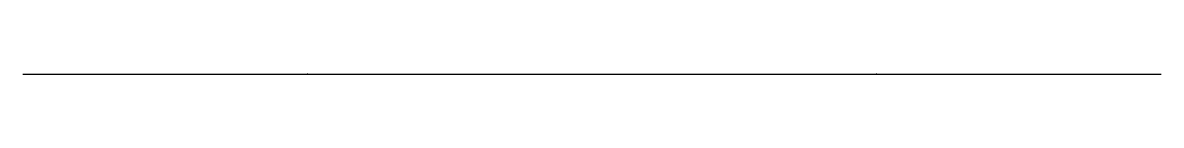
# Model space of a CAD drawing. Header units: metres. Extents: x 0 to 200, y 0 to 0.
import ezdxf

# ---------------------------------------------------------------- set-up
doc = ezdxf.new("R2010")
doc.units = ezdxf.units.M

msp = doc.modelspace()

# ---------------------------------------------------------------- linework, layer by layer
at = {"layer": 'SIGNALS'}
for p in [(50, 0), (150, 0)]:
    msp.add_point(p, dxfattribs=at)
at = {"layer": 'TRACK'}
for p, q in [((0, 0), (100, 0)), ((100, 0), (200, 0))]:
    msp.add_line(p, q, dxfattribs=at)

doc.saveas('drawing.dxf')
